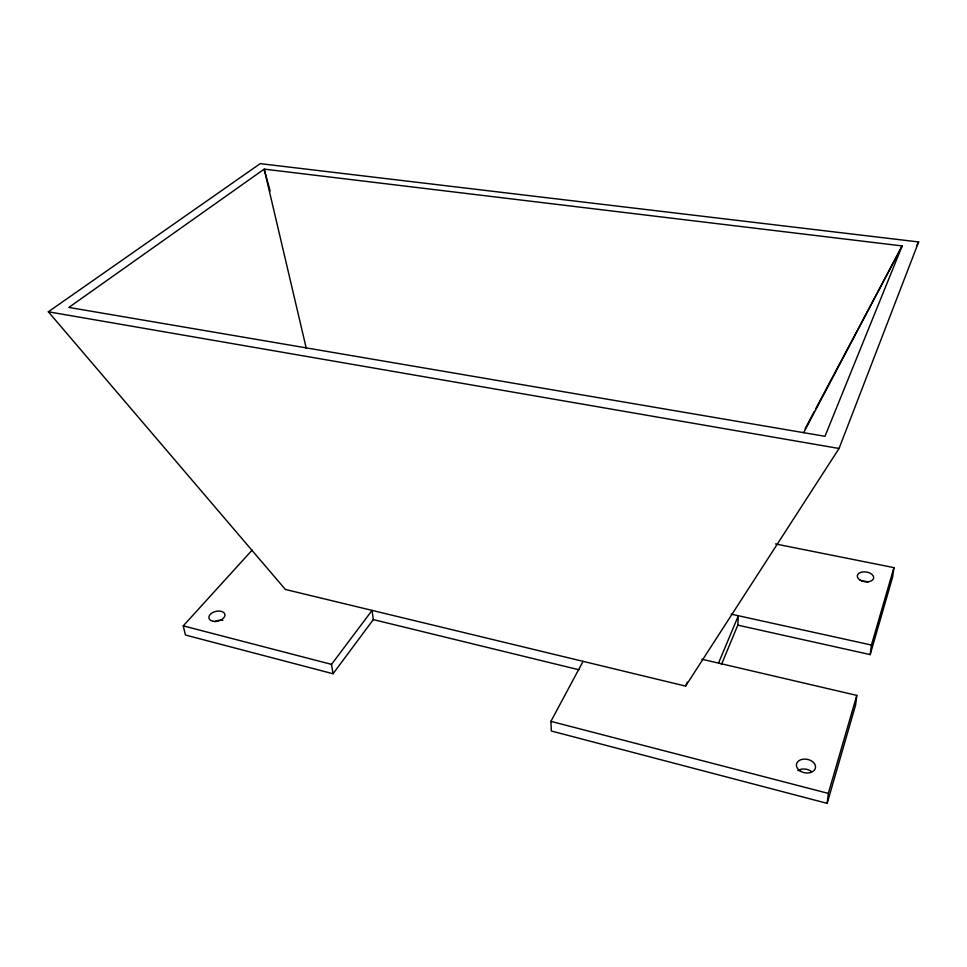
<?xml version="1.0" encoding="UTF-8"?>
<svg xmlns="http://www.w3.org/2000/svg" width="967" height="967" viewBox="0 0 967 967"><rect width="100%" height="100%" fill="white"/><g stroke="black" fill="none" stroke-linecap="round" stroke-linejoin="round"><path stroke-width="1.45" d="M721.455 664.522L737.797 625.141L738.341 615.737L718.541 663.108M583.065 661.343L550.912 721.358L551.323 731.004L827.16 803.359L828.32 793.399L856.798 695.394L701.945 659.24M856.798 695.394L855.577 705.124L827.16 803.359M737.797 625.141L870.191 654.611L871.436 645.037L893.931 567.629L775.474 543.95M893.931 567.629L892.662 576.924L870.191 654.611M839.042 448.483L918.65 241.955L260.22 163.641L48.35 311.785L285.374 589.459L685.603 686.111L839.042 448.483L48.35 311.785M685.603 686.111L687.344 682.134M803.613 432.757L902.175 245.932L264.184 169.128L68.862 307.421L824.972 436.298L902.175 245.932L815.749 408.727M805.124 428.744L814.335 411.398M916.474 245.92L918.65 241.955M333.023 673.745L373.31 619.593L372.077 610.395L331.524 664.377L333.023 673.745L185.422 635.029L183.259 625.867L252.206 550.042M731.197 614.166L871.436 645.037M373.31 619.593L578.919 669.768M183.259 625.867L331.524 664.377M550.912 721.358L828.32 793.399M270.119 190.946L264.184 169.128L306.285 348.362M797.835 770.675A9.61 6.854 11.3 0 1 811.204 771.315M214.831 621.624A8.159 4.992 -13.8 0 1 222.821 620.379M861.815 581.203A8.22 4.932 8.4 0 1 868.015 582.074M860.05 580.043A8.256 4.92 8.2 0 0 873.527 578.58A8.256 4.92 8.2 0 0 862.902 571.908A8.256 4.92 8.2 0 0 860.05 580.043M799.685 770.675A9.658 6.842 11 0 0 815.362 768.257A9.658 6.842 11 0 0 802.84 759.228A9.658 6.842 11 0 0 799.685 770.675M212.982 621.261A8.207 4.98 -13.6 0 0 224.973 614.976A8.207 4.98 -13.6 0 0 212.776 612.522A8.207 4.98 -13.6 0 0 212.982 621.261"/></g></svg>
